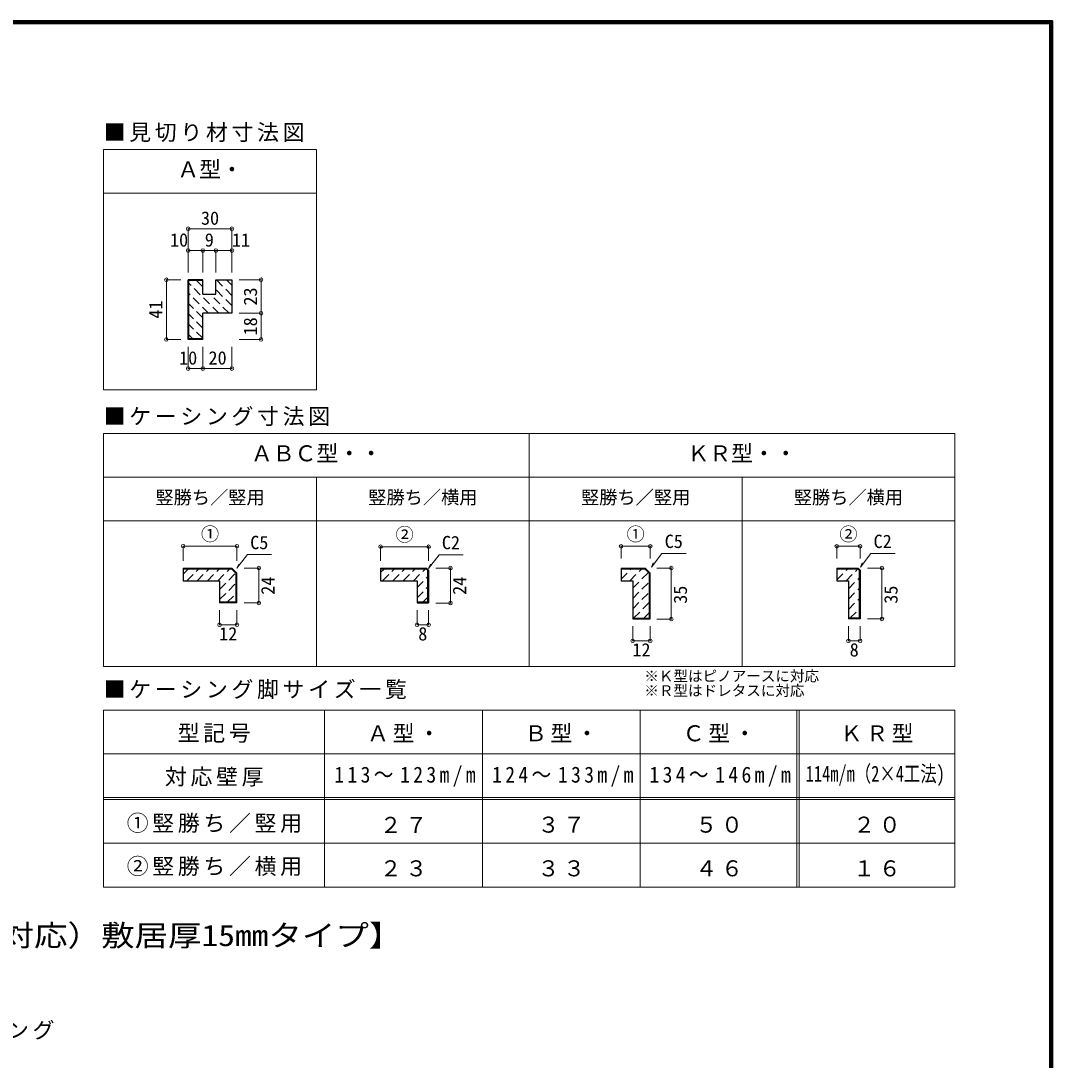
# Model space of a CAD drawing. Units: millimetres at full size, sheet at 1:5; details may follow other scales. Extents: x -981 to 969, y -733 to 681.
# Drawn here: x 261 to 969, y -33 to 681 of the extents above; entities that cross this region are included whole.
import ezdxf
from ezdxf.enums import TextEntityAlignment as Align

# ---------------------------------------------------------------- set-up
doc = ezdxf.new("R2010")
doc.units = ezdxf.units.MM
doc.header["$LTSCALE"] = 5
doc.header["$PDMODE"] = 32
doc.header["$PDSIZE"] = 2.5
doc.linetypes.add('DASHED1', pattern=[1.8, 1.2, -0.6])
for name, color, linetype, lineweight in [('0-5_ケーシング', 3, 'Continuous', 25), ('0-A_文字', 7, 'Continuous', 18), ('0-B_寸法', 7, 'Continuous', 9), ('0-C_ハッチ', 4, 'DASHED1', 9), ('F-0_補助線', 6, 'Continuous', 40)]:
    doc.layers.add(name, color=color, linetype=linetype, lineweight=lineweight)
doc.styles.add('ＭＳ ゴシック', font='')
doc.styles.get('ＭＳ ゴシック').set_extended_font_data('MS Gothic')

msp = doc.modelspace()

# ---------------------------------------------------------------- linework, layer by layer
at = {"layer": '0-5_ケーシング'}
for p, q in [((372.009, 304.955), (372.009, 296.155)), ((372.009, 304.955), (405.473, 304.955)), ((372.009, 304.455), (405.266, 304.455)), ((405.266, 304.455), (408.509, 301.212)), ((405.473, 304.955), (409.009, 301.419)), ((408.509, 281.455), (408.509, 301.212)), ((409.009, 280.955), (409.009, 301.419)), ((507.584, 304.955), (539.17, 304.955)), ((507.584, 304.455), (538.962, 304.455)), ((538.962, 304.455), (540.084, 303.333)), ((540.584, 303.541), (539.17, 304.955)), ((540.084, 281.455), (540.084, 303.333)), ((540.584, 303.541), (540.584, 280.955)), ((672.659, 304.955), (689.123, 304.955)), ((672.659, 304.455), (688.916, 304.455)), ((688.916, 304.455), (692.159, 301.212)), ((689.123, 304.955), (692.659, 301.419)), ((692.159, 270.455), (692.159, 301.212)), ((692.659, 269.955), (692.659, 301.419)), ((820.734, 304.955), (835.32, 304.955)), ((820.734, 304.455), (835.112, 304.455)), ((835.112, 304.455), (836.234, 303.333)), ((836.734, 303.541), (835.32, 304.955)), ((836.234, 270.455), (836.234, 303.333)), ((836.734, 303.541), (836.734, 269.955)), ((397.009, 296.155), (397.009, 280.955)), ((532.584, 296.155), (532.584, 280.955)), ((828.734, 296.155), (828.734, 269.955)), ((408.509, 281.455), (397.009, 281.455)), ((409.009, 280.955), (397.009, 280.955)), ((540.084, 281.455), (532.584, 281.455)), ((532.584, 280.955), (540.584, 280.955)), ((680.659, 270.455), (692.159, 270.455)), ((680.659, 269.955), (692.659, 269.955)), ((836.234, 270.455), (828.734, 270.455)), ((836.734, 269.955), (828.734, 269.955))]:
    msp.add_line(p, q, dxfattribs=at)
for points in [[(507.584, 304.955), (507.584, 296.155), (532.584, 296.155)], [(672.659, 304.955), (672.659, 296.155), (680.659, 296.155), (680.659, 269.955)], [(820.734, 304.955), (820.734, 296.155), (828.734, 296.155)], [(372.009, 296.155), (373.058, 296.155), (397.009, 296.155)]]:
    msp.add_lwpolyline(points, dxfattribs=at)
at = {"layer": '0-A_文字'}
for p, q in [((317.471, 427.413), (317.471, 592.413)), ((463.546, 592.413), (317.471, 592.413)), ((463.546, 427.413), (463.546, 592.413)), ((463.546, 562.413), (317.471, 562.413)), ((463.546, 427.413), (317.471, 427.413)), ((317.471, 237.413), (317.471, 397.413)), ((901.771, 397.413), (317.471, 397.413)), ((609.621, 237.413), (609.621, 397.413)), ((901.771, 397.413), (901.771, 237.413)), ((901.771, 367.413), (317.471, 367.413)), ((463.546, 237.413), (463.546, 367.413)), ((755.696, 237.413), (755.696, 367.413)), ((317.471, 337.413), (901.771, 337.413)), ((317.471, 237.413), (901.771, 237.413)), ((317.471, 207.413), (901.771, 207.413)), ((317.471, 207.413), (317.471, 85.913)), ((469.138, 207.413), (469.138, 85.913)), ((577.471, 207.413), (577.471, 85.913)), ((685.805, 207.413), (685.805, 85.913)), ((793.438, 207.413), (793.438, 85.913)), ((794.838, 207.413), (794.838, 85.913)), ((901.771, 207.413), (901.771, 85.913)), ((901.771, 177.413), (317.471, 177.413)), ((317.471, 147.413), (901.771, 147.413)), ((317.471, 145.913), (901.771, 145.913)), ((317.471, 115.913), (901.771, 115.913)), ((317.471, 85.913), (901.771, 85.913))]:
    msp.add_line(p, q, dxfattribs=at)
at = {"layer": '0-B_寸法', "color": 4}
for p, q in [((375.509, 537.913), (375.509, 522.913)), ((405.509, 537.913), (375.509, 537.913)), ((405.509, 537.913), (405.509, 522.913)), ((375.509, 522.913), (375.509, 507.913)), ((385.509, 522.913), (375.509, 522.913)), ((385.509, 522.913), (394.509, 522.913)), ((385.509, 522.913), (385.509, 507.913)), ((394.509, 522.913), (405.509, 522.913)), ((394.509, 522.913), (394.509, 507.913)), ((405.509, 522.913), (405.509, 507.913)), ((360.509, 502.913), (370.364, 502.913)), ((360.509, 461.913), (360.509, 502.913)), ((425.509, 502.913), (410.509, 502.913)), ((425.509, 479.913), (425.509, 502.913)), ((425.509, 479.913), (410.509, 479.913)), ((425.509, 479.913), (425.509, 461.913)), ((360.509, 461.913), (370.364, 461.913)), ((375.509, 441.913), (375.509, 456.913)), ((385.509, 441.913), (385.509, 456.913)), ((405.509, 441.913), (405.509, 456.913)), ((425.509, 461.913), (410.509, 461.913)), ((375.509, 441.913), (385.509, 441.913)), ((385.509, 441.913), (405.509, 441.913)), ((372.009, 319.955), (409.009, 319.955)), ((372.009, 319.955), (372.009, 309.955)), ((409.009, 319.955), (409.009, 309.955)), ((507.584, 319.589), (540.584, 319.589)), ((507.584, 319.589), (507.584, 309.955)), ((540.584, 319.589), (540.584, 309.955)), ((672.659, 319.877), (692.659, 319.877)), ((672.659, 319.877), (672.659, 311.544)), ((692.659, 319.877), (692.659, 311.544)), ((693.53, 305.593), (700.687, 314.952)), ((700.687, 314.952), (717.339, 314.952)), ((820.734, 319.871), (836.734, 319.871)), ((820.734, 319.871), (820.734, 311.538)), ((836.734, 319.871), (836.734, 311.538)), ((836.927, 305.586), (844.084, 314.945)), ((844.084, 314.945), (860.736, 314.945)), ((694.769, 308.483), (693.53, 305.593)), ((838.166, 308.476), (836.927, 305.586)), ((424.009, 304.955), (414.009, 304.955)), ((424.009, 280.955), (424.009, 304.955)), ((555.584, 304.886), (545.584, 304.886)), ((555.584, 280.886), (555.584, 304.886)), ((707.159, 304.9), (697.159, 304.9)), ((707.159, 269.9), (707.159, 304.9)), ((851.734, 304.955), (841.734, 304.955)), ((851.734, 269.955), (851.734, 304.955)), ((424.009, 280.955), (414.009, 280.955)), ((555.584, 280.886), (545.584, 280.886)), ((397.009, 265.955), (397.009, 275.955)), ((409.009, 265.955), (409.009, 275.955)), ((532.584, 265.955), (532.584, 275.955)), ((540.584, 265.955), (540.584, 275.955)), ((397.009, 265.955), (409.009, 265.955)), ((532.584, 265.955), (540.584, 265.955)), ((692.659, 269.9), (680.659, 269.9)), ((680.659, 254.955), (680.659, 264.955)), ((692.659, 254.955), (692.659, 264.955)), ((707.159, 269.9), (697.159, 269.9)), ((828.734, 254.955), (828.734, 264.955)), ((836.734, 254.955), (836.734, 264.955)), ((851.734, 269.955), (841.734, 269.955)), ((680.659, 254.955), (692.659, 254.955)), ((828.734, 254.955), (836.734, 254.955))]:
    msp.add_line(p, q, dxfattribs=at)
at = {"layer": '0-B_寸法', "color": 3, "lineweight": 25}
for p, q in [((385.509, 502.913), (375.509, 502.913)), ((375.509, 461.913), (375.509, 502.913)), ((385.509, 502.413), (376.009, 502.413)), ((376.009, 462.413), (376.009, 502.413)), ((385.509, 492.913), (385.509, 502.913)), ((394.509, 502.913), (405.509, 502.913)), ((394.509, 492.913), (394.509, 502.913)), ((405.509, 502.913), (405.509, 479.913)), ((385.509, 492.913), (394.509, 492.913)), ((405.509, 479.913), (385.509, 479.913)), ((385.509, 461.913), (385.509, 479.913)), ((385.509, 461.913), (375.509, 461.913)), ((385.509, 462.413), (376.009, 462.413))]:
    msp.add_line(p, q, dxfattribs=at)
at = {"layer": '0-B_寸法', "color": 4, "linetype": 'DASHED1'}
for p, q in [((396.562, 479.913), (376.009, 500.466)), ((385.509, 498.037), (381.134, 502.413)), ((405.509, 492.18), (394.776, 502.913)), ((405.509, 499.251), (401.847, 502.913)), ((389.491, 479.913), (376.009, 493.395)), ((403.634, 479.913), (390.634, 492.913)), ((405.509, 485.109), (394.509, 496.109)), ((385.509, 476.824), (376.009, 486.324)), ((385.509, 469.753), (376.009, 479.253)), ((385.509, 462.682), (376.009, 472.182)), ((378.707, 462.413), (376.009, 465.111))]:
    msp.add_line(p, q, dxfattribs=at)
at = {"layer": '0-B_寸法', "color": 4}
for points in [[(410.225, 307.677), (408.986, 304.787), (416.142, 314.146), (432.795, 314.146)], [(541.8, 307.609), (540.561, 304.719), (547.717, 314.077), (564.37, 314.077)]]:
    msp.add_lwpolyline(points, dxfattribs=at)
at = {"layer": '0-B_寸法'}
for p in [(375.509, 537.913), (405.509, 537.913), (375.509, 522.913), (385.509, 522.913), (394.509, 522.913), (405.509, 522.913), (360.509, 502.913), (425.509, 502.913), (425.509, 479.913), (360.509, 461.913), (425.509, 461.913), (375.509, 441.913), (385.509, 441.913), (405.509, 441.913), (372.009, 319.955), (409.009, 319.955), (507.584, 319.589), (540.584, 319.589), (672.659, 319.877), (692.659, 319.877), (820.734, 319.871), (836.734, 319.871), (424.009, 304.955), (555.584, 304.886), (707.159, 304.9), (851.734, 304.955), (424.009, 280.955), (555.584, 280.886), (397.009, 265.955), (409.009, 265.955), (532.584, 265.955), (540.584, 265.955), (707.159, 269.9), (851.734, 269.955), (680.659, 254.955), (692.659, 254.955), (828.734, 254.955), (836.734, 254.955)]:
    msp.add_point(p, dxfattribs=at)
at = {"layer": '0-C_ハッチ'}
for p, q in [((372.009, 300.653), (375.81, 304.455)), ((374.581, 296.155), (382.881, 304.455)), ((381.652, 296.155), (389.952, 304.455)), ((388.723, 296.155), (397.023, 304.455)), ((395.794, 296.155), (404.094, 304.455)), ((397.009, 290.298), (408.216, 301.505)), ((507.584, 301.878), (510.16, 304.455)), ((508.931, 296.155), (517.231, 304.455)), ((516.003, 296.155), (524.303, 304.455)), ((523.074, 296.155), (531.374, 304.455)), ((530.145, 296.155), (538.445, 304.455)), ((672.659, 304.319), (672.795, 304.455)), ((672.659, 297.248), (679.866, 304.455)), ((678.637, 296.155), (686.937, 304.455)), ((680.659, 291.105), (691.462, 301.909)), ((820.734, 303.901), (821.287, 304.455)), ((820.734, 296.83), (828.358, 304.455)), ((827.129, 296.155), (835.271, 304.296)), ((397.009, 283.227), (408.509, 294.727)), ((532.584, 291.523), (540.084, 299.023)), ((680.659, 284.034), (692.159, 295.534)), ((828.734, 290.688), (836.234, 298.188)), ((402.308, 281.455), (408.509, 287.656)), ((532.584, 284.452), (540.084, 291.952)), ((680.659, 276.963), (692.159, 288.463)), ((828.734, 283.617), (836.234, 291.117)), ((536.658, 281.455), (540.084, 284.881)), ((681.221, 270.455), (692.159, 281.392)), ((828.734, 276.546), (836.234, 284.046)), ((688.292, 270.455), (692.159, 274.321)), ((829.714, 270.455), (836.234, 276.975))]:
    msp.add_line(p, q, dxfattribs=at)
at = {"layer": 'F-0_補助線'}
for p, q in [((-981.363, 679.891), (968.636, 679.891)), ((-981.363, 679.058), (968.636, 679.058)), ((966.97, 680.724), (966.97, -715.943)), ((967.803, 680.724), (967.803, -715.943))]:
    msp.add_line(p, q, dxfattribs=at)
msp.add_lwpolyline([(-981.363, 680.724), (968.636, 680.724), (968.636, -715.943)], dxfattribs=at)

# ---------------------------------------------------------------- texts
at = {"layer": '0-A_文字', "style": 'ＭＳ ゴシック'}
for s, height, p in [('Ａ型・', 11, (368.009, 569.913)), ('ＡＢＣ型・・', 11, (418.546, 374.913)), ('ＫＲ型・・', 11, (718.196, 374.913)), ('竪勝ち／竪用', 9.164, (353.009, 346.163)), ('竪勝ち／横用', 9.164, (499.084, 346.163)), ('竪勝ち／竪用', 9.164, (645.159, 346.163)), ('竪勝ち／横用', 9.164, (791.234, 346.163)), ('※Ｋ型はピノアースに対応', 7.331, (688.614, 224.913)), ('※Ｒ型はドレタスに対応', 7.331, (688.614, 214.913))]:
    msp.add_text(s, height=height, dxfattribs=at).set_placement(p, align=Align.BOTTOM_LEFT)
for s, height, width, p in [('114m/m（2×4工法)', 11, 0.75, (799.43, 154.913)), ('【畳厚12mmご使用時（バリアフリー対応）敷居厚15mmタイプ】', 14.66, 1.15, (-121.113, 40.913))]:
    msp.add_text(s, height=height, dxfattribs=dict(at, width=width)).set_placement(p, align=Align.BOTTOM_LEFT)
at = {"layer": '0-A_文字', "char_height": 11, "attachment_point": 7, "style": 'ＭＳ ゴシック'}
for s, insert in [('\\T1.17;■見切り材寸法図', (317.471, 597.413)), ('\\T1.17;■ケーシング寸法図', (317.471, 402.413)), ('\\T1.17;■ケーシング脚サイズ一覧', (317.471, 214.913)), ('\\T1.17;型記号', (368.305, 184.913)), ('\\T1.17;Ａ型・', (498.305, 185.281)), ('\\T1.17;Ｂ型・', (606.638, 185.281)), ('\\T1.17;Ｃ型・', (714.971, 185.281)), ('\\T1.17;ＫＲ型', (823.305, 185.281)), ('\\T1.17;対応壁厚', (359.555, 154.913)), ('\\T1.34;\\W0.9;113～123m/m', (475.805, 154.913)), ('\\T1.34;\\W0.9;124～133m/m', (584.138, 154.913)), ('\\T1.34;\\W0.9;134～146m/m', (692.121, 154.913)), ('\\T1.17;①竪勝ち／竪用', (333.305, 123.045)), ('\\T1.17;２７', (507.055, 123.045)), ('\\T1.17;３７', (615.388, 123.045)), ('\\T1.17;５０', (723.721, 123.045)), ('\\T1.17;２０', (832.055, 123.045)), ('\\T1.17;②竪勝ち／横用', (333.305, 93.413)), ('\\T1.17;２３', (507.055, 93.045)), ('\\T1.17;３３', (615.388, 93.045)), ('\\T1.17;４６', (723.721, 93.045)), ('\\T1.17;１６', (832.055, 93.045)), ('\\T1.17;ケーシング', (198.484, -18.885))]:
    msp.add_mtext(s, dxfattribs=dict(at, insert=insert))
at = {"layer": '0-B_寸法', "style": 'ＭＳ ゴシック'}
for s, p in [('30', (384.259, 537.913)), ('10', (363.009, 522.913)), ('9', (386.884, 522.913)), ('11', (405.509, 522.913)), ('10', (369.259, 441.913)), ('20', (389.431, 441.913)), ('①', (384.259, 320.955)), ('②', (517.834, 320.589)), ('①', (676.409, 320.877)), ('②', (822.484, 320.871)), ('C5', (418.069, 315.146)), ('C2', (549.644, 315.077)), ('C5', (702.614, 315.952)), ('C2', (846.011, 315.945)), ('12', (396.759, 252.455)), ('8', (533.438, 252.455)), ('12', (680.409, 241.455)), ('8', (829.609, 241.455))]:
    msp.add_text(s, height=9.164, dxfattribs=at).set_placement(p, align=Align.BOTTOM_LEFT)
for s, p in [('23', (425.509, 485.163)), ('41', (360.509, 476.163)), ('18', (425.509, 464.663)), ('24', (437.509, 286.621)), ('24', (569.084, 286.552)), ('35', (720.659, 280.381)), ('35', (865.234, 280.436))]:
    msp.add_text(s, height=9.164, rotation=90, dxfattribs=at).set_placement(p, align=Align.BOTTOM_LEFT)

doc.saveas('drawing.dxf')
